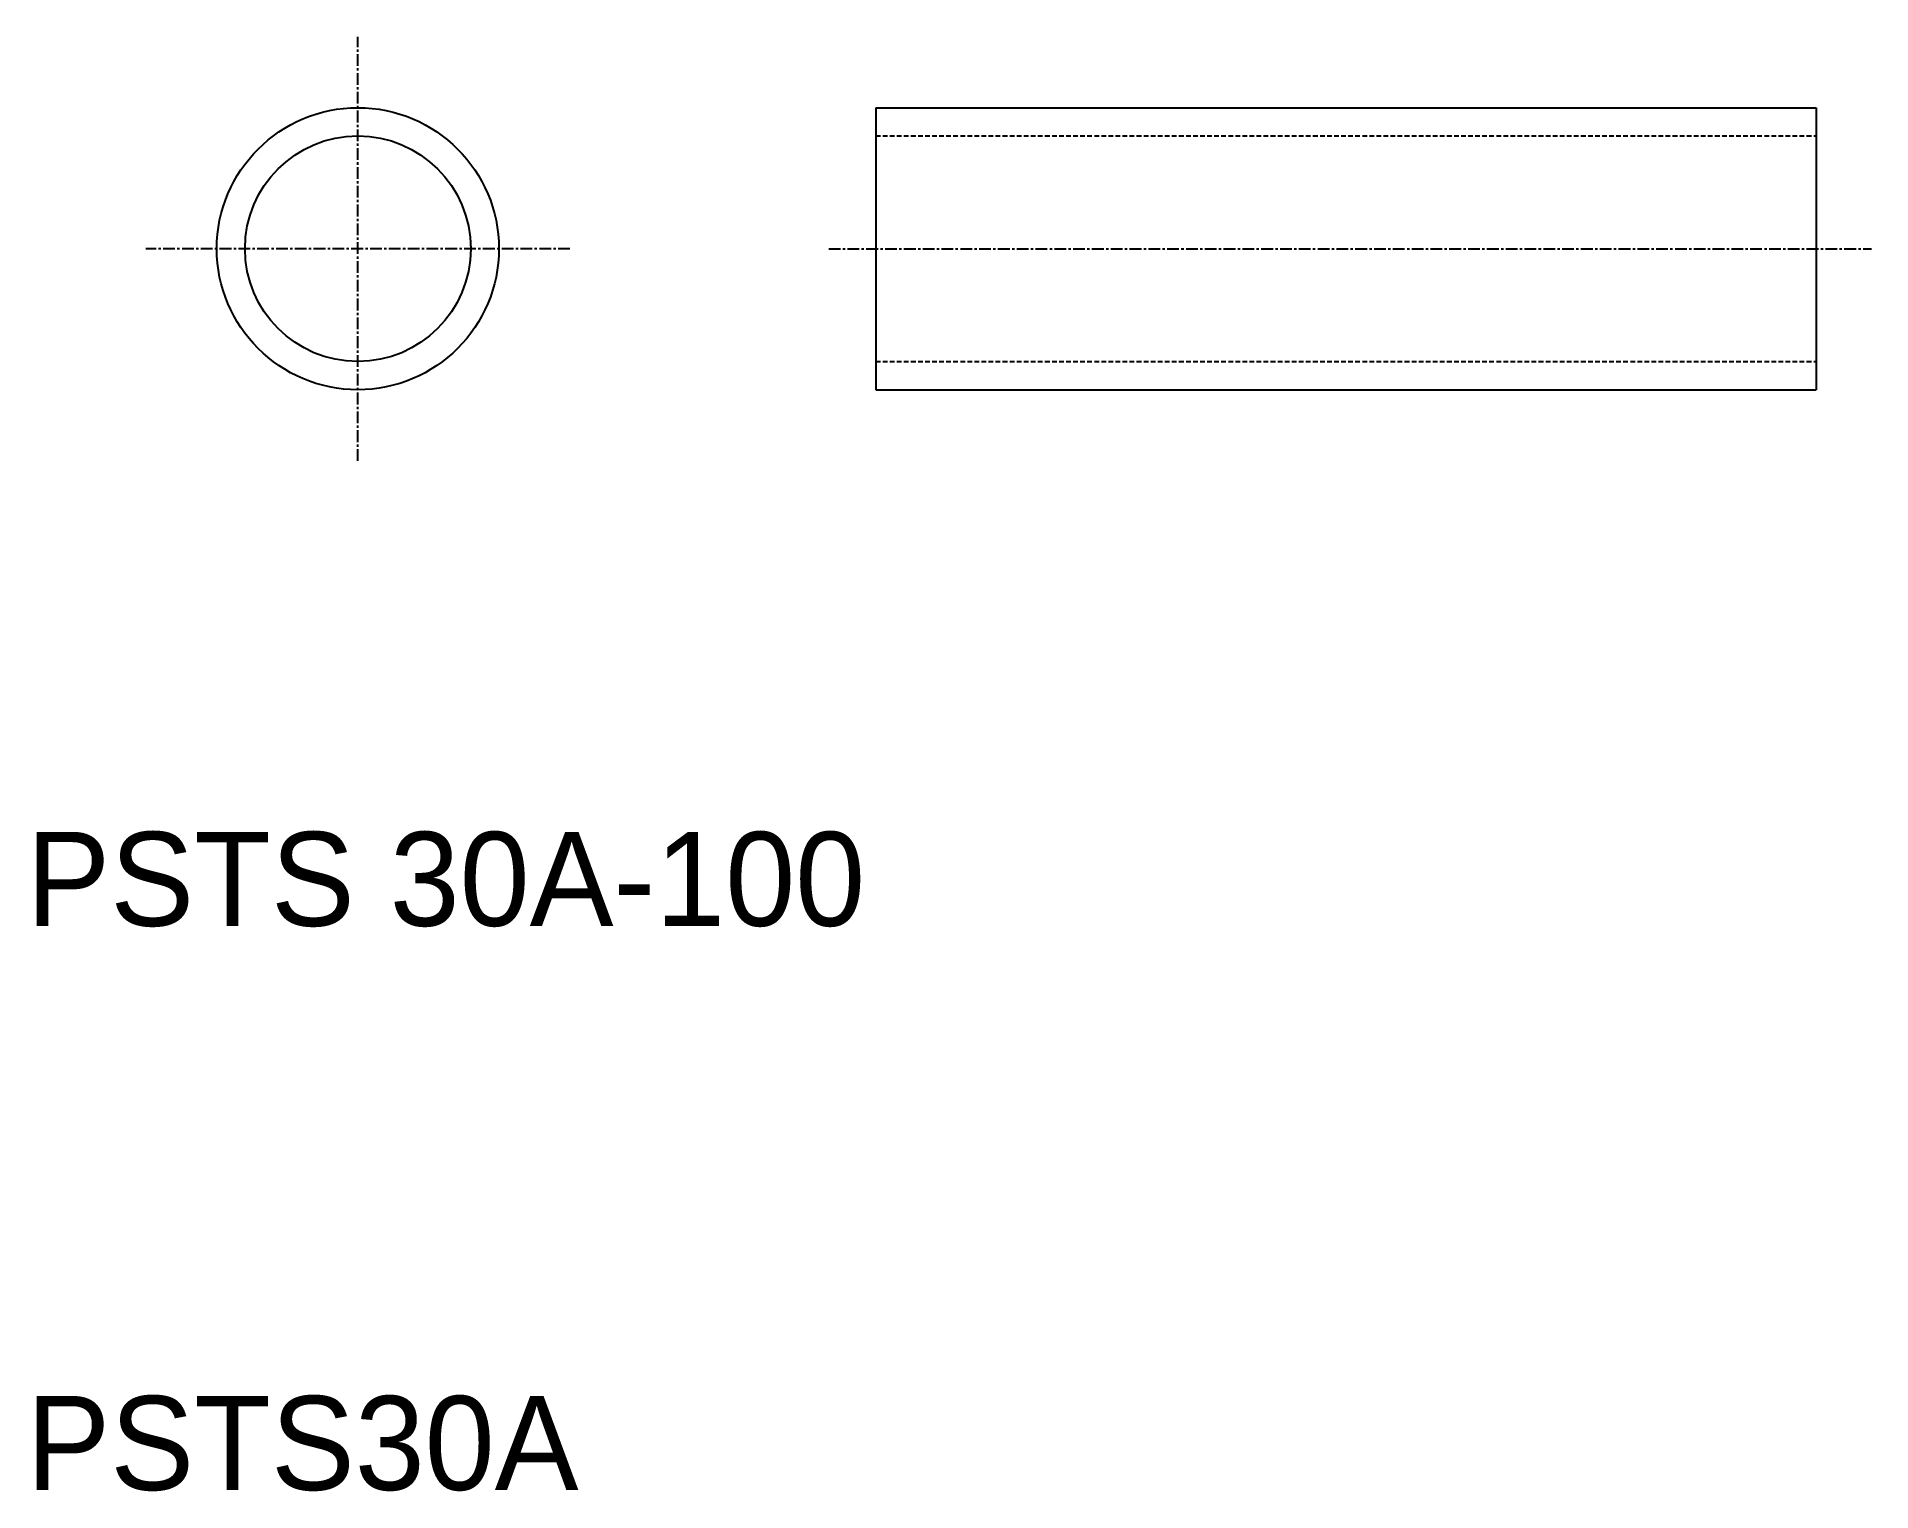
# Model space of a CAD drawing. Extents: x 399 to 594, y 280 to 435.
import ezdxf

# ---------------------------------------------------------------- set-up
doc = ezdxf.new("R2010")
doc.units = 0
doc.linetypes.add('CENTER', pattern=[2, 1.25, -0.25, 0.25, -0.25])
doc.linetypes.add('DASHED', pattern=[0.75, 0.5, -0.25])
doc.layers.get('0').update_dxf_attribs({"linetype": 'CONTINUOUS'})
doc.layers.add('CENTER', color=1, linetype='CENTER')

msp = doc.modelspace()

# ---------------------------------------------------------------- linework, layer by layer
at = {"color": 7, "linetype": 'CONTINUOUS'}
for p, q in [((487.73, 427.3), (587.73, 427.3)), ((487.73, 427.3), (487.73, 397.3)), ((587.73, 427.3), (587.73, 397.3)), ((487.73, 397.3), (587.73, 397.3))]:
    msp.add_line(p, q, dxfattribs=at)
at = {"color": 3, "linetype": 'DASHED'}
for p, q in [((487.73, 424.3), (587.73, 424.3)), ((487.73, 400.3), (587.73, 400.3))]:
    msp.add_line(p, q, dxfattribs=at)
at = {"color": 7, "linetype": 'CONTINUOUS'}
for radius in [15, 12]:
    msp.add_circle((432.66, 412.3), radius, dxfattribs=at)
at = {"layer": 'CENTER', "color": 1, "linetype": 'CENTER'}
for p, q in [((432.66, 389.74), (432.66, 434.85)), ((455.21, 412.3), (410.1, 412.3)), ((482.73, 412.3), (593.61, 412.3))]:
    msp.add_line(p, q, dxfattribs=at)

# ---------------------------------------------------------------- texts
at = {"color": 7, "linetype": 'CONTINUOUS'}
for s, p in [('PSTS 30A-100', (397.41, 340.27)), ('PSTS30A', (397.41, 280.27))]:
    msp.add_text(s, height=10, dxfattribs=at).set_placement(p)

doc.saveas('drawing.dxf')
